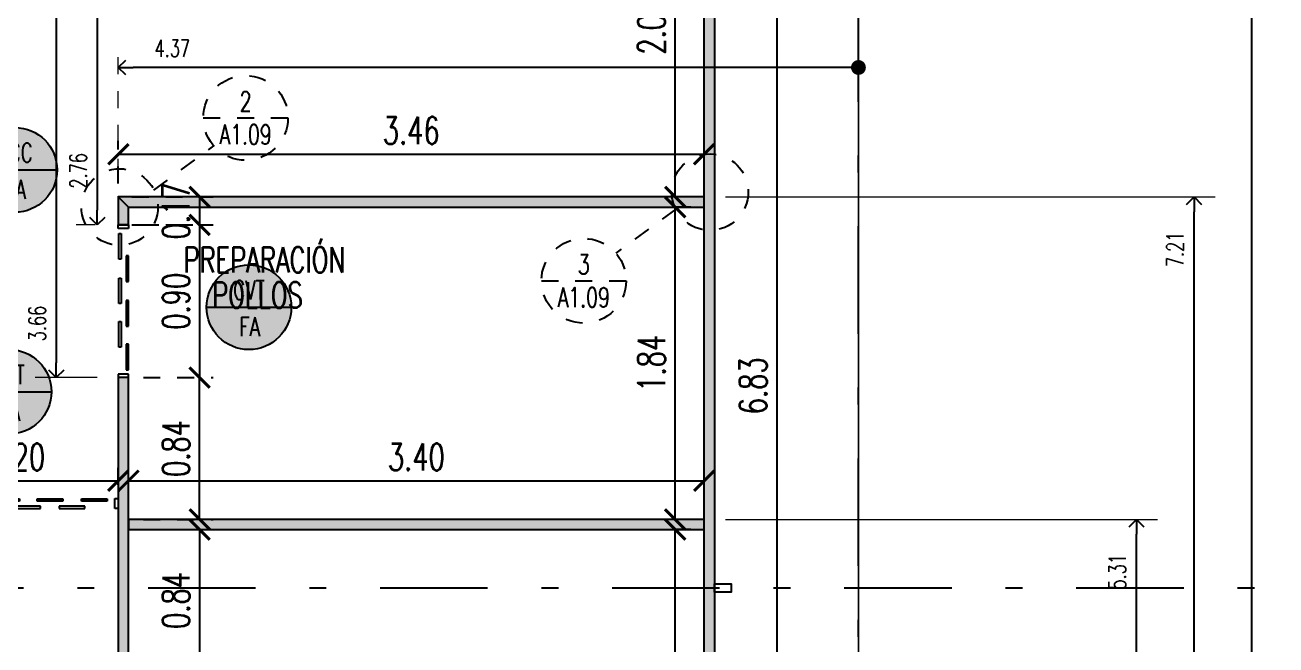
# Model space of a CAD drawing. Header units: millimetres. Extents: x -579 to 213, y -67 to 509.
# Drawn here: x -36.75 to -29.36, y 19.26 to 22.92 of the extents above; entities that cross this region are included whole.
import ezdxf
from ezdxf.enums import TextEntityAlignment as Align
from ezdxf.xclip import XClip

# ---------------------------------------------------------------- set-up
doc = ezdxf.new("R2010")
doc.units = ezdxf.units.MM
doc.header["$LTSCALE"] = 0.1
for name, pattern in [('HIDDEN', [0.375, 0.25, -0.125]), ('HIDDEN2', [0.1875, 0.125, -0.0625]), ('X REF - ANELO INST bind$0$X REF - ANELO$0$DASHDOT2', [12.7, 6.35, -3.175, 0, -3.175])]:
    doc.linetypes.add(name, pattern=pattern)
for name, color, linetype in [('00 - Carpintería Camara', 161, 'Continuous'), ('00 - EJE-DIST -X-  MUROS', 92, 'Continuous'), ('00 - EJE-DIST -Y- MUROS', 10, 'Continuous'), ('02 PCM Panel Media Tº', 132, 'Continuous'), ('A-CARPINTERIA CAMARA', 161, 'Continuous'), ('A-HATCH BLANCO', 255, 'Continuous'), ('A_SIMB_GRAL', 3, 'Continuous'), ('CARP Cámara', 161, 'Continuous'), ('X REF - ANELO INST bind$0$X REF - ANELO$0$A-CAMARA', 7, 'Continuous'), ('X REF - ANELO INST bind$0$X REF - ANELO$0$C-CÁMARA', 161, 'Continuous'), ('X REF - ANELO INST bind$0$X REF - ANELO$0$H-HATCH PANEL  6', 132, 'Continuous'), ('X REF - ANELO INST bind$0$X REF - ANELO$0$MET-COLUMNA METALICA', 7, 'Continuous'), ('X REF - ANELO INST bind$0$X REF - ANELO$0$MET-EJE CABRIADAS', 8, 'X REF - ANELO INST bind$0$X REF - ANELO$0$DASHDOT2'), ('X REF - ANELO INST bind$0$X REF - ANELO$0$R-NOMBRE LOCAL', 7, 'Continuous')]:
    doc.layers.add(name, color=color, linetype=linetype)
doc.styles.add('ROMANS', font='romans.shx', dxfattribs={"width": 0.7})
doc.styles.add('VAUX', font='romans.shx', dxfattribs={"width": 0.85})
doc.styles.add('X REF - ANELO INST bind$0$X REF - ANELO$0$VAUX', font='romans.shx', dxfattribs={"width": 0.85})
doc.dimstyles.new('COTA 1-100', dxfattribs={"dimtxt": 0.16, "dimasz": 0.12, "dimexe": 0.08, "dimexo": 0.08, "dimgap": 0.06, "dimtad": 1, "dimzin": 0, "dimdsep": 46, "dimtxsty": 'ROMANS', "dimblk": 'ARCHTICK', "dimcen": 0, "dimclrd": 256, "dimclre": 8, "dimclrt": 256, "dimadec": 0, "dimazin": 0, "dimtfac": 1, "dimtofl": 0, "dimtmove": 0, "dimatfit": 3, "dimldrblk": 'ARCHTICK', "dimfxl": 1, "dimtolj": 1, "dimtzin": 0, "dimlwd": -1, "dimlwe": -1, "dimarcsym": 0})
doc.dimstyles.new('Cotas Replanteo', dxfattribs={"dimscale": 2.5, "dimtxt": 0.04, "dimasz": 0.035, "dimexe": 0.05, "dimexo": 0.05, "dimgap": 0.025, "dimtad": 1, "dimjust": 2, "dimzin": 0, "dimdsep": 46, "dimtxsty": 'ROMANS', "dimblk1": 'DOT', "dimblk2": 'OPEN90', "dimsah": 1, "dimcen": 0.12, "dimse1": 1, "dimclrd": 256, "dimclre": 256, "dimclrt": 256, "dimadec": 0, "dimazin": 0, "dimtfac": 1, "dimtix": 1, "dimtmove": 0, "dimatfit": 2, "dimldrblk": 'OPEN90', "dimfxl": 0.05, "dimtolj": 1, "dimtzin": 0, "dimlwe": 9, "dimarcsym": 1})

# ---------------------------------------------------------------- blocks, each defined once
blk = doc.blocks.new('X REF - ANELO INST bind$0$X REF - ANELO$0$cortina 090')
at = {"layer": 'X REF - ANELO INST bind$0$X REF - ANELO$0$C-CÁMARA'}
for p, q in [((-0.8811, 0.0599, 0.0102), (-0.9011, 0.0599, 0.0102)), ((-0.9011, -0.0001, 0.0102), (-0.9011, 0.0599, 0.0102)), ((-0.8811, -0.0001, 0.0102), (-0.8811, 0.0599, 0.0102)), ((-0.6994, 0.0563), (-0.8508, 0.0563)), ((-0.8508, 0.0563), (-0.8508, 0.0427)), ((-0.8508, 0.0427), (-0.6994, 0.0427)), ((-0.7183, 0), (-0.7183, 0.0136)), ((-0.7183, 0.0136), (-0.5669, 0.0136)), ((-0.6994, 0.0427), (-0.6994, 0.0563)), ((-0.4366, 0.0563), (-0.588, 0.0563)), ((-0.588, 0.0563), (-0.588, 0.0427)), ((-0.588, 0.0427), (-0.4366, 0.0427)), ((-0.5669, 0.0136), (-0.5669, 0)), ((-0.4555, 0.0136), (-0.3041, 0.0136)), ((-0.4555, 0), (-0.4555, 0.0136)), ((-0.4366, 0.0427), (-0.4366, 0.0563)), ((-0.1806, 0.0563), (-0.332, 0.0563)), ((-0.332, 0.0563), (-0.332, 0.0427)), ((-0.332, 0.0427), (-0.1806, 0.0427)), ((-0.3041, 0.0136), (-0.3041, 0)), ((-0.1978, 0), (-0.1978, 0.0136)), ((-0.1978, 0.0136), (-0.0464, 0.0136)), ((-0.1806, 0.0427), (-0.1806, 0.0563)), ((-0.0464, 0.0136), (-0.0464, 0)), ((-0.02, 0), (-0.02, 0.06)), ((-0.02, 0.06), (0, 0.06)), ((0, 0), (-0.02, 0)), ((-0.9011, -0.0001, 0.0102), (-0.8811, -0.0001, 0.0102)), ((-0.5669, 0), (-0.7183, 0)), ((-0.3041, 0), (-0.4555, 0)), ((-0.0464, 0), (-0.1978, 0))]:
    blk.add_line(p, q, dxfattribs=at)
blk = doc.blocks.new('X REF - ANELO INST bind$0$X REF - ANELO$0$CORTINA 120')
at = {"layer": 'X REF - ANELO INST bind$0$X REF - ANELO$0$C-CÁMARA'}
for p, q in [((-1.1879, 0), (-1.2079, 0)), ((-1.1879, -0.06), (-1.1879, 0)), ((-0.0279, -0.06), (-0.0279, 0)), ((-0.0279, 0), (-0.0079, 0)), ((-1.2079, -0.06), (-1.1879, -0.06)), ((-0.9913, -0.0037, -0.0421), (-1.1427, -0.0037, -0.0421)), ((-1.1427, -0.0037, -0.0421), (-1.1427, -0.0173, -0.0421)), ((-1.1427, -0.0173, -0.0421), (-0.9913, -0.0173, -0.0421)), ((-1.0102, -0.06), (-1.0102, -0.0464)), ((-1.0102, -0.0464), (-0.8588, -0.0464)), ((-0.8588, -0.06), (-1.0102, -0.06)), ((-0.9913, -0.0173, -0.0421), (-0.9913, -0.0037, -0.0421)), ((-0.7286, -0.0037, -0.0421), (-0.88, -0.0037, -0.0421)), ((-0.88, -0.0037, -0.0421), (-0.88, -0.0173, -0.0421)), ((-0.88, -0.0173, -0.0421), (-0.7286, -0.0173, -0.0421)), ((-0.8588, -0.0464), (-0.8588, -0.06)), ((-0.7475, -0.0464), (-0.5961, -0.0464)), ((-0.7475, -0.06), (-0.7475, -0.0464)), ((-0.5961, -0.06), (-0.7475, -0.06)), ((-0.7286, -0.0173, -0.0421), (-0.7286, -0.0037, -0.0421)), ((-0.4725, -0.0037, -0.0421), (-0.6239, -0.0037, -0.0421)), ((-0.6239, -0.0037, -0.0421), (-0.6239, -0.0173, -0.0421)), ((-0.6239, -0.0173, -0.0421), (-0.4725, -0.0173, -0.0421)), ((-0.5961, -0.0464), (-0.5961, -0.06)), ((-0.4897, -0.06), (-0.4897, -0.0464)), ((-0.4897, -0.0464), (-0.3384, -0.0464)), ((-0.3384, -0.06), (-0.4897, -0.06)), ((-0.4725, -0.0173, -0.0421), (-0.4725, -0.0037, -0.0421)), ((-0.3556, -0.0173, -0.0421), (-0.3556, -0.0037, -0.0421)), ((-0.3556, -0.0037, -0.0421), (-0.2042, -0.0037, -0.0421)), ((-0.2042, -0.0173, -0.0421), (-0.3556, -0.0173, -0.0421)), ((-0.3384, -0.0464), (-0.3384, -0.06)), ((-0.07, -0.0464), (-0.2214, -0.0464)), ((-0.2214, -0.0464), (-0.2214, -0.06)), ((-0.2214, -0.06), (-0.07, -0.06)), ((-0.2042, -0.0037, -0.0421), (-0.2042, -0.0173, -0.0421)), ((-0.07, -0.06), (-0.07, -0.0464)), ((-0.0079, -0.06), (-0.0279, -0.06))]:
    blk.add_line(p, q, dxfattribs=at)
blk = doc.blocks.new('X REF - ANELO INST bind$0$X REF - ANELO$0$N Local')
at = {"layer": 'X REF - ANELO INST bind$0$X REF - ANELO$0$R-NOMBRE LOCAL', "lineweight": 0, "style": 'X REF - ANELO INST bind$0$X REF - ANELO$0$VAUX', "width": 0.85}
for p in [(6337.5718, -934.4549), (6337.5718, -934.7149)]:
    blk.add_attdef('NOMBRE', text='', height=0.1823, dxfattribs=at).set_placement(p, align=Align.CENTER)
blk = doc.blocks.new('X REF - ANELO INST bind$0$X REF - ANELO')
at = {"layer": 'X REF - ANELO INST bind$0$X REF - ANELO$0$H-HATCH PANEL  6'}
for points in [[(-32.7369, 24.2071), (-32.6769, 24.2071), (-32.6769, 17.4297), (-32.7369, 17.4297)], [(-36.1364, 21.848), (-36.1964, 21.9081), (-36.1964, 21.7429), (-36.1364, 21.7429)], [(-36.1964, 21.908), (-36.1364, 21.8481), (-32.7369, 21.8481), (-32.7369, 21.9081)], [(-36.1366, 20.8418), (-36.1966, 20.8418), (-36.1966, 19.1082), (-36.1366, 19.1082)], [(-36.1284, 20.005), (-36.1366, 20.005), (-36.1366, 19.945), (-36.1284, 19.945), (-32.7369, 19.945), (-32.7369, 20.005)]]:
    blk.add_hatch(color=256, dxfattribs=at).paths.add_polyline_path(points)
at = {"layer": 'X REF - ANELO INST bind$0$X REF - ANELO$0$A-CAMARA'}
for points in [[(-32.7369, 24.2071), (-32.7369, 24.2071), (-32.7369, 24.2071), (-32.6769, 24.2071), (-32.6769, 24.2071), (-32.6769, 24.2071), (-32.6769, 17.4297), (-32.6769, 17.4297), (-32.7369, 17.4297), (-32.7369, 17.4297), (-32.7369, 24.2071)], [(-36.1364, 21.848), (-36.1364, 21.848), (-36.1364, 21.848), (-36.1364, 21.848), (-36.1964, 21.9081), (-36.1964, 21.9081), (-36.1964, 21.7429), (-36.1964, 21.7429), (-36.1364, 21.7429), (-36.1364, 21.7429), (-36.1364, 21.848)], [(-36.1964, 21.908), (-36.1964, 21.908), (-36.1964, 21.908), (-36.1364, 21.8481), (-36.1364, 21.8481), (-36.1364, 21.8481), (-32.7369, 21.8481), (-32.7369, 21.8481), (-32.7369, 21.9081), (-32.7369, 21.9081), (-36.1964, 21.908)], [(-36.1366, 20.8418), (-36.1366, 20.8418), (-36.1366, 20.8418), (-36.1966, 20.8418), (-36.1966, 20.8418), (-36.1966, 20.8418), (-36.1966, 19.1082), (-36.1966, 19.1082), (-36.1366, 19.1082), (-36.1366, 19.1082), (-36.1366, 20.8418)], [(-36.1284, 20.005), (-36.1284, 20.005), (-36.1366, 20.005), (-36.1366, 19.945), (-36.1284, 19.945), (-36.1284, 19.945), (-32.7369, 19.945), (-32.7369, 19.945), (-32.7369, 20.005), (-32.7369, 20.005), (-36.1284, 20.005)]]:
    blk.add_lwpolyline(points, dxfattribs=at)
at = {"layer": 'X REF - ANELO INST bind$0$X REF - ANELO$0$MET-COLUMNA METALICA', "elevation": 0}
blk.add_lwpolyline([(-32.6769, 19.5749), (-32.6769, 19.6249), (-32.5769, 19.6249), (-32.5769, 19.5749)], close=True, dxfattribs=at)
at = {"layer": 'X REF - ANELO INST bind$0$X REF - ANELO$0$MET-EJE CABRIADAS'}
for p, q in [((-31.8263, -0.8196, -0.0011), (-31.8263, 42.1212, -0.0011)), ((1.6043, 19.5999), (-54.2799, 19.5999))]:
    blk.add_line(p, q, dxfattribs=at)
at = {"xscale": -1, "rotation": 90}
blk.add_blockref('X REF - ANELO INST bind$0$X REF - ANELO$0$cortina 090', (-36.1366, 20.8418), dxfattribs=at)
ref = blk.add_blockref('X REF - ANELO INST bind$0$X REF - ANELO$0$N Local', (5034.6826, 769.0262), dxfattribs=dict(xscale=-0.7999999999999545, yscale=0.8000000000000114, zscale=0.8))
ref.add_attrib('NOMBRE', 'PREPARACIÓN ', dxfattribs={"layer": 'X REF - ANELO INST bind$0$X REF - ANELO$0$R-NOMBRE LOCAL', "lineweight": 0, "height": 0.15, "style": 'X REF - ANELO INST bind$0$X REF - ANELO$0$VAUX', "width": 0.7}).set_placement((-35.2979, 21.4623), align=Align.CENTER)
ref.add_attrib('NOMBRE', 'POLLOS', dxfattribs={"layer": 'X REF - ANELO INST bind$0$X REF - ANELO$0$R-NOMBRE LOCAL', "lineweight": 0, "height": 0.15, "style": 'X REF - ANELO INST bind$0$X REF - ANELO$0$VAUX', "width": 0.7}).set_placement((-35.3749, 21.2543), align=Align.CENTER)
at = {"xscale": -1}
blk.add_blockref('X REF - ANELO INST bind$0$X REF - ANELO$0$CORTINA 120', (-37.4041, 20.1293), dxfattribs=at)
blk = doc.blocks.new('X REF - ANELO INST bind')
ref = blk.add_blockref('X REF - ANELO INST bind$0$X REF - ANELO', (0, 0))
XClip(ref).set_block_clipping_path([(-76.9680737415, -24.7711317477), (92.9860355418, 61.1669630168)])
blk = doc.blocks.new('_ArchTick')
at = {"color": 0, "linetype": 'ByBlock', "const_width": 0.15}
blk.add_lwpolyline([(-0.5, -0.5), (0.5, 0.5)], dxfattribs=at)
blk = doc.blocks.new('*D41')
at = {"layer": '02 PCM Panel Media Tº', "color": 8, "linetype": 'HIDDEN', "transparency": 16777216}
for p, q in [((-32.5962, 24.2071), (-32.2276, 24.2071)), ((-32.3605, 17.3797), (-32.2276, 17.3797))]:
    blk.add_line(p, q, dxfattribs=at)
at = {"layer": '02 PCM Panel Media Tº', "transparency": 16777216}
blk.add_line((-32.3076, 24.2071), (-32.3076, 17.3797), dxfattribs=at)
at = {"layer": 'Defpoints', "color": 0, "transparency": 16777216}
for p in [(-32.6762, 24.2071), (-32.4405, 17.3797), (-32.3076, 17.3797)]:
    blk.add_point(p, dxfattribs=at)
at = {"layer": '02 PCM Panel Media Tº', "transparency": 16777216, "xscale": 0.12, "yscale": 0.12, "zscale": 0.12}
for p, rotation in [((-32.3076, 24.2071), 90), ((-32.3076, 17.3797), 270)]:
    blk.add_blockref('_ArchTick', p, dxfattribs=dict(at, rotation=rotation))
at = {"layer": '02 PCM Panel Media Tº', "transparency": 16777216, "insert": (-32.4476, 20.7934), "char_height": 0.16, "attachment_point": 5, "rotation": 90, "style": 'ROMANS'}
blk.add_mtext('\\A1;6.83', dxfattribs=at)
blk = doc.blocks.new('*D96')
at = {"layer": '02 PCM Panel Media Tº', "color": 8, "linetype": 'HIDDEN', "transparency": 16777216}
for p, q in [((-32.8169, 19.945), (-32.9881, 19.945)), ((-32.8169, 18.102), (-32.9881, 18.102))]:
    blk.add_line(p, q, dxfattribs=at)
at = {"layer": '02 PCM Panel Media Tº', "transparency": 16777216}
blk.add_line((-32.9081, 18.102), (-32.9081, 19.945), dxfattribs=at)
at = {"layer": 'Defpoints', "color": 0, "transparency": 16777216}
for p in [(-32.9081, 19.945), (-32.7369, 19.945), (-32.7369, 18.102)]:
    blk.add_point(p, dxfattribs=at)
at = {"layer": '02 PCM Panel Media Tº', "transparency": 16777216, "xscale": 0.12, "yscale": 0.12, "zscale": 0.12}
for p, rotation in [((-32.9081, 19.945), 90), ((-32.9081, 18.102), 270)]:
    blk.add_blockref('_ArchTick', p, dxfattribs=dict(at, rotation=rotation))
at = {"layer": '02 PCM Panel Media Tº', "transparency": 16777216, "insert": (-33.0481, 19.0235), "char_height": 0.16, "attachment_point": 5, "rotation": 90, "style": 'ROMANS'}
blk.add_mtext('\\A1;1.84', dxfattribs=at)
blk = doc.blocks.new('*D97')
at = {"layer": '02 PCM Panel Media Tº', "color": 8, "linetype": 'HIDDEN', "transparency": 16777216}
for p, q in [((-32.8169, 21.8481), (-32.9881, 21.8481)), ((-32.8169, 20.005), (-32.9881, 20.005))]:
    blk.add_line(p, q, dxfattribs=at)
at = {"layer": '02 PCM Panel Media Tº', "transparency": 16777216}
blk.add_line((-32.9081, 20.005), (-32.9081, 21.8481), dxfattribs=at)
at = {"layer": 'Defpoints', "color": 0, "transparency": 16777216}
for p in [(-32.9081, 21.8481), (-32.7369, 21.8481), (-32.7369, 20.005)]:
    blk.add_point(p, dxfattribs=at)
at = {"layer": '02 PCM Panel Media Tº', "transparency": 16777216, "xscale": 0.12, "yscale": 0.12, "zscale": 0.12}
for p, rotation in [((-32.9081, 21.8481), 90), ((-32.9081, 20.005), 270)]:
    blk.add_blockref('_ArchTick', p, dxfattribs=dict(at, rotation=rotation))
at = {"layer": '02 PCM Panel Media Tº', "transparency": 16777216, "insert": (-33.0481, 20.9265), "char_height": 0.16, "attachment_point": 5, "rotation": 90, "style": 'ROMANS'}
blk.add_mtext('\\A1;1.84', dxfattribs=at)
blk = doc.blocks.new('*D98')
at = {"layer": '02 PCM Panel Media Tº', "color": 8, "linetype": 'HIDDEN', "transparency": 16777216}
for p, q in [((-32.8178, 23.9239), (-32.9881, 23.9239)), ((-32.8169, 21.9081), (-32.9881, 21.9081))]:
    blk.add_line(p, q, dxfattribs=at)
at = {"layer": '02 PCM Panel Media Tº', "transparency": 16777216}
blk.add_line((-32.9081, 21.9081), (-32.9081, 23.9239), dxfattribs=at)
at = {"layer": 'Defpoints', "color": 0, "transparency": 16777216}
for p in [(-32.9081, 23.9239), (-32.7378, 23.9239), (-32.7369, 21.9081)]:
    blk.add_point(p, dxfattribs=at)
at = {"layer": '02 PCM Panel Media Tº', "transparency": 16777216, "xscale": 0.12, "yscale": 0.12, "zscale": 0.12}
for p, rotation in [((-32.9081, 23.9239), 90), ((-32.9081, 21.9081), 270)]:
    blk.add_blockref('_ArchTick', p, dxfattribs=dict(at, rotation=rotation))
at = {"layer": '02 PCM Panel Media Tº', "transparency": 16777216, "insert": (-33.0481, 22.916), "char_height": 0.16, "attachment_point": 5, "rotation": 90, "style": 'ROMANS'}
blk.add_mtext('\\A1;2.02', dxfattribs=at)
blk = doc.blocks.new('*D99')
at = {"layer": '02 PCM Panel Media Tº', "color": 8, "linetype": 'HIDDEN', "transparency": 16777216}
for p, q in [((-36.1964, 21.988), (-36.1964, 22.2403)), ((-32.7369, 21.9881), (-32.7369, 22.2403))]:
    blk.add_line(p, q, dxfattribs=at)
at = {"layer": '02 PCM Panel Media Tº', "transparency": 16777216}
blk.add_line((-36.1964, 22.1603), (-32.7369, 22.1603), dxfattribs=at)
at = {"layer": 'Defpoints', "color": 0, "transparency": 16777216}
for p in [(-32.7369, 22.1603), (-36.1964, 21.908), (-32.7369, 21.9081)]:
    blk.add_point(p, dxfattribs=at)
at = {"layer": '02 PCM Panel Media Tº', "transparency": 16777216, "xscale": 0.12, "yscale": 0.12, "zscale": 0.12, "rotation": 180}
blk.add_blockref('_ArchTick', (-36.1964, 22.1603), dxfattribs=at)
at = {"layer": '02 PCM Panel Media Tº', "transparency": 16777216, "xscale": 0.12, "yscale": 0.12, "zscale": 0.12}
blk.add_blockref('_ArchTick', (-32.7369, 22.1603), dxfattribs=at)
at = {"layer": '02 PCM Panel Media Tº', "transparency": 16777216, "insert": (-34.4667, 22.3003), "char_height": 0.16, "attachment_point": 5, "style": 'ROMANS'}
blk.add_mtext('\\A1;3.46', dxfattribs=at)
blk = doc.blocks.new('*D100')
at = {"layer": '02 PCM Panel Media Tº', "color": 8, "linetype": 'HIDDEN', "transparency": 16777216}
for p, q in [((-36.1164, 21.9081), (-35.6361, 21.9081)), ((-36.1164, 21.7429), (-35.6361, 21.7429))]:
    blk.add_line(p, q, dxfattribs=at)
at = {"layer": '02 PCM Panel Media Tº', "transparency": 16777216}
blk.add_line((-35.7161, 21.9081), (-35.7161, 21.7429), dxfattribs=at)
at = {"layer": 'Defpoints', "color": 0, "transparency": 16777216}
for p in [(-36.1964, 21.9081), (-36.1964, 21.7429), (-35.7161, 21.7429)]:
    blk.add_point(p, dxfattribs=at)
at = {"layer": '02 PCM Panel Media Tº', "transparency": 16777216, "xscale": 0.12, "yscale": 0.12, "zscale": 0.12}
for p, rotation in [((-35.7161, 21.9081), 90), ((-35.7161, 21.7429), 270)]:
    blk.add_blockref('_ArchTick', p, dxfattribs=dict(at, rotation=rotation))
at = {"layer": '02 PCM Panel Media Tº', "transparency": 16777216, "insert": (-35.8561, 21.8255), "char_height": 0.16, "attachment_point": 5, "rotation": 90, "style": 'ROMANS'}
blk.add_mtext('\\A1;0.17', dxfattribs=at)
blk = doc.blocks.new('*D101')
at = {"layer": '02 PCM Panel Media Tº', "color": 8, "linetype": 'HIDDEN', "transparency": 16777216}
for p, q in [((-36.1365, 20.085), (-36.1365, 20.3133)), ((-32.7369, 20.085), (-32.7369, 20.3133))]:
    blk.add_line(p, q, dxfattribs=at)
at = {"layer": '02 PCM Panel Media Tº', "transparency": 16777216}
blk.add_line((-36.1365, 20.2333), (-32.7369, 20.2333), dxfattribs=at)
at = {"layer": 'Defpoints', "color": 0, "transparency": 16777216}
for p in [(-32.7369, 20.2333), (-36.1365, 20.005), (-32.7369, 20.005)]:
    blk.add_point(p, dxfattribs=at)
at = {"layer": '02 PCM Panel Media Tº', "transparency": 16777216, "xscale": 0.12, "yscale": 0.12, "zscale": 0.12, "rotation": 180}
blk.add_blockref('_ArchTick', (-36.1365, 20.2333), dxfattribs=at)
at = {"layer": '02 PCM Panel Media Tº', "transparency": 16777216, "xscale": 0.12, "yscale": 0.12, "zscale": 0.12}
blk.add_blockref('_ArchTick', (-32.7369, 20.2333), dxfattribs=at)
at = {"layer": '02 PCM Panel Media Tº', "transparency": 16777216, "insert": (-34.4367, 20.3733), "char_height": 0.16, "attachment_point": 5, "style": 'ROMANS'}
blk.add_mtext('\\A1;3.40', dxfattribs=at)
blk = doc.blocks.new('*D122')
at = {"layer": '02 PCM Panel Media Tº', "color": 8, "linetype": 'HIDDEN', "transparency": 16777216}
for p, q in [((-36.0566, 19.945), (-35.6361, 19.945)), ((-36.0564, 19.1082), (-35.6361, 19.1082))]:
    blk.add_line(p, q, dxfattribs=at)
at = {"layer": '02 PCM Panel Media Tº', "transparency": 16777216}
blk.add_line((-35.7161, 19.945), (-35.7161, 19.1082), dxfattribs=at)
at = {"layer": 'Defpoints', "color": 0, "transparency": 16777216}
for p in [(-36.1366, 19.945), (-36.1364, 19.1082), (-35.7161, 19.1082)]:
    blk.add_point(p, dxfattribs=at)
at = {"layer": '02 PCM Panel Media Tº', "transparency": 16777216, "xscale": 0.12, "yscale": 0.12, "zscale": 0.12}
for p, rotation in [((-35.7161, 19.945), 90), ((-35.7161, 19.1082), 270)]:
    blk.add_blockref('_ArchTick', p, dxfattribs=dict(at, rotation=rotation))
at = {"layer": '02 PCM Panel Media Tº', "transparency": 16777216, "insert": (-35.8561, 19.5266), "char_height": 0.16, "attachment_point": 5, "rotation": 90, "style": 'ROMANS'}
blk.add_mtext('\\A1;0.84', dxfattribs=at)
blk = doc.blocks.new('*D123')
at = {"layer": '02 PCM Panel Media Tº', "color": 8, "linetype": 'HIDDEN', "transparency": 16777216}
for p, q in [((-36.0484, 20.8418), (-35.6361, 20.8418)), ((-36.0484, 20.005), (-35.6361, 20.005))]:
    blk.add_line(p, q, dxfattribs=at)
at = {"layer": '02 PCM Panel Media Tº', "transparency": 16777216}
blk.add_line((-35.7161, 20.005), (-35.7161, 20.8418), dxfattribs=at)
at = {"layer": 'Defpoints', "color": 0, "transparency": 16777216}
for p in [(-36.1284, 20.8418), (-35.7161, 20.8418), (-36.1284, 20.005)]:
    blk.add_point(p, dxfattribs=at)
at = {"layer": '02 PCM Panel Media Tº', "transparency": 16777216, "xscale": 0.12, "yscale": 0.12, "zscale": 0.12}
for p, rotation in [((-35.7161, 20.8418), 90), ((-35.7161, 20.005), 270)]:
    blk.add_blockref('_ArchTick', p, dxfattribs=dict(at, rotation=rotation))
at = {"layer": '02 PCM Panel Media Tº', "transparency": 16777216, "insert": (-35.8561, 20.4234), "char_height": 0.16, "attachment_point": 5, "rotation": 90, "style": 'ROMANS'}
blk.add_mtext('\\A1;0.84', dxfattribs=at)
blk = doc.blocks.new('*D124')
at = {"layer": '00 - Carpintería Camara', "color": 8, "linetype": 'HIDDEN', "transparency": 16777216}
blk.add_line((-36.0564, 21.7429), (-35.6361, 21.7429), dxfattribs=at)
at = {"layer": '00 - Carpintería Camara', "transparency": 16777216}
blk.add_line((-35.7161, 21.7429), (-35.7161, 20.8418), dxfattribs=at)
at = {"layer": 'Defpoints', "color": 0, "transparency": 16777216}
for p in [(-36.1364, 21.7429), (-35.7161, 20.8418), (-35.7161, 20.8418)]:
    blk.add_point(p, dxfattribs=at)
at = {"layer": '00 - Carpintería Camara', "transparency": 16777216, "xscale": 0.12, "yscale": 0.12, "zscale": 0.12}
for p, rotation in [((-35.7161, 21.7429), 90), ((-35.7161, 20.8418), 270)]:
    blk.add_blockref('_ArchTick', p, dxfattribs=dict(at, rotation=rotation))
at = {"layer": '00 - Carpintería Camara', "transparency": 16777216, "insert": (-35.8561, 21.2923), "char_height": 0.16, "attachment_point": 5, "rotation": 90, "style": 'ROMANS'}
blk.add_mtext('\\A1;0.90', dxfattribs=at)
blk = doc.blocks.new('*D125')
at = {"layer": '00 - Carpintería Camara', "color": 8, "linetype": 'HIDDEN', "transparency": 16777216}
for p, q in [((-37.3963, 20.2093), (-37.3963, 20.3133)), ((-36.1963, 20.2093), (-36.1963, 20.3133))]:
    blk.add_line(p, q, dxfattribs=at)
at = {"layer": '00 - Carpintería Camara', "transparency": 16777216}
blk.add_line((-37.3963, 20.2333), (-36.1963, 20.2333), dxfattribs=at)
at = {"layer": 'Defpoints', "color": 0, "transparency": 16777216}
for p in [(-36.1963, 20.2333), (-37.3963, 20.1293), (-36.1963, 20.1293)]:
    blk.add_point(p, dxfattribs=at)
at = {"layer": '00 - Carpintería Camara', "transparency": 16777216, "xscale": 0.12, "yscale": 0.12, "zscale": 0.12, "rotation": 180}
blk.add_blockref('_ArchTick', (-37.3963, 20.2333), dxfattribs=at)
at = {"layer": '00 - Carpintería Camara', "transparency": 16777216, "xscale": 0.12, "yscale": 0.12, "zscale": 0.12}
blk.add_blockref('_ArchTick', (-36.1963, 20.2333), dxfattribs=at)
at = {"layer": '00 - Carpintería Camara', "transparency": 16777216, "insert": (-36.7963, 20.3733), "char_height": 0.16, "attachment_point": 5, "style": 'ROMANS'}
blk.add_mtext('\\A1;1.20', dxfattribs=at)
blk = doc.blocks.new('_Dot')
at = {"color": 0, "linetype": 'ByBlock', "lineweight": -2}
blk.add_line((-0.5, 0), (-1, 0), dxfattribs=at)
at = {"color": 0, "linetype": 'ByBlock', "const_width": 0.5}
blk.add_lwpolyline([(-0.25, 0, 1), (0.25, 0, 1)], format="xyb", close=True, dxfattribs=at)
blk = doc.blocks.new('_Open90')
at = {"color": 0, "linetype": 'ByBlock', "lineweight": -2}
for p, q in [((0, 0), (-1, 0)), ((-0.5, 0.5), (0, 0)), ((0, 0), (-0.5, -0.5))]:
    blk.add_line(p, q, dxfattribs=at)
blk = doc.blocks.new('*D142')
at = {"layer": '00 - EJE-DIST -X-  MUROS', "lineweight": 9, "transparency": 16777216}
blk.add_line((-32.6119, 20.005), (-30.0597, 20.005), dxfattribs=at)
at = {"layer": '00 - EJE-DIST -X-  MUROS', "lineweight": -2, "transparency": 16777216}
blk.add_line((-30.1847, 14.7874), (-30.1847, 19.9175), dxfattribs=at)
at = {"layer": 'Defpoints', "color": 0, "transparency": 16777216}
for p in [(-32.7369, 20.005), (-30.1847, 20.005), (-30.1847, 14.6999)]:
    blk.add_point(p, dxfattribs=at)
at = {"layer": '00 - EJE-DIST -X-  MUROS', "lineweight": -2, "transparency": 16777216, "xscale": 0.08750000000000001, "yscale": 0.08750000000000001, "zscale": 0.08750000000000001}
for name, p, rotation in [('_Open90', (-30.1847, 20.005), 90), ('_Dot', (-30.1847, 14.6999), 270)]:
    blk.add_blockref(name, p, dxfattribs=dict(at, rotation=rotation))
at = {"layer": '00 - EJE-DIST -X-  MUROS', "transparency": 16777216, "insert": (-30.2972, 19.6959), "char_height": 0.1, "attachment_point": 5, "rotation": 90, "style": 'ROMANS'}
blk.add_mtext('\\A1;5.31', dxfattribs=at)
blk = doc.blocks.new('*D143')
at = {"layer": '00 - EJE-DIST -X-  MUROS', "lineweight": 9, "transparency": 16777216}
blk.add_line((-32.6119, 21.9081), (-29.7196, 21.9081), dxfattribs=at)
at = {"layer": '00 - EJE-DIST -X-  MUROS', "lineweight": -2, "transparency": 16777216}
blk.add_line((-29.8446, 14.7874), (-29.8446, 21.8206), dxfattribs=at)
at = {"layer": 'Defpoints', "color": 0, "transparency": 16777216}
for p in [(-32.7369, 21.9081), (-29.8446, 21.9081), (-29.8446, 14.6999)]:
    blk.add_point(p, dxfattribs=at)
at = {"layer": '00 - EJE-DIST -X-  MUROS', "lineweight": -2, "transparency": 16777216, "xscale": 0.08750000000000001, "yscale": 0.08750000000000001, "zscale": 0.08750000000000001}
for name, p, rotation in [('_Open90', (-29.8446, 21.9081), 90), ('_Dot', (-29.8446, 14.6999), 270)]:
    blk.add_blockref(name, p, dxfattribs=dict(at, rotation=rotation))
at = {"layer": '00 - EJE-DIST -X-  MUROS', "transparency": 16777216, "insert": (-29.9571, 21.5989), "char_height": 0.1, "attachment_point": 5, "rotation": 90, "style": 'ROMANS'}
blk.add_mtext('\\A1;7.21', dxfattribs=at)
blk = doc.blocks.new('*D144')
at = {"layer": '00 - EJE-DIST -X-  MUROS', "lineweight": 9, "transparency": 16777216}
blk.add_line((-32.6128, 23.9239), (-29.3794, 23.9239), dxfattribs=at)
at = {"layer": '00 - EJE-DIST -X-  MUROS', "lineweight": -2, "transparency": 16777216}
blk.add_line((-29.5044, 14.7874), (-29.5044, 23.8364), dxfattribs=at)
at = {"layer": 'Defpoints', "color": 0, "transparency": 16777216}
for p in [(-32.7378, 23.9239), (-29.5044, 23.9239), (-29.5044, 14.6999)]:
    blk.add_point(p, dxfattribs=at)
at = {"layer": '00 - EJE-DIST -X-  MUROS', "lineweight": -2, "transparency": 16777216, "xscale": 0.08750000000000001, "yscale": 0.08750000000000001, "zscale": 0.08750000000000001}
for name, p, rotation in [('_Open90', (-29.5044, 23.9239), 90), ('_Dot', (-29.5044, 14.6999), 270)]:
    blk.add_blockref(name, p, dxfattribs=dict(at, rotation=rotation))
at = {"layer": '00 - EJE-DIST -X-  MUROS', "transparency": 16777216, "insert": (-29.6169, 23.6047), "char_height": 0.1, "attachment_point": 5, "rotation": 90, "style": 'ROMANS'}
blk.add_mtext('\\A1;9.22', dxfattribs=at)
blk = doc.blocks.new('*D145')
at = {"layer": '00 - EJE-DIST -X-  MUROS', "lineweight": 9, "transparency": 16777216}
blk.add_line((-32.5512, 24.2071), (-29.0393, 24.2071), dxfattribs=at)
at = {"layer": '00 - EJE-DIST -X-  MUROS', "lineweight": -2, "transparency": 16777216}
blk.add_line((-29.1643, 14.7874), (-29.1643, 24.1196), dxfattribs=at)
at = {"layer": 'Defpoints', "color": 0, "transparency": 16777216}
for p in [(-32.6762, 24.2071), (-29.1643, 24.2071), (-29.1643, 14.6999)]:
    blk.add_point(p, dxfattribs=at)
at = {"layer": '00 - EJE-DIST -X-  MUROS', "lineweight": -2, "transparency": 16777216, "xscale": 0.08750000000000001, "yscale": 0.08750000000000001, "zscale": 0.08750000000000001}
for name, p, rotation in [('_Open90', (-29.1643, 24.2071), 90), ('_Dot', (-29.1643, 14.6999), 270)]:
    blk.add_blockref(name, p, dxfattribs=dict(at, rotation=rotation))
at = {"layer": '00 - EJE-DIST -X-  MUROS', "transparency": 16777216, "insert": (-29.2768, 23.898), "char_height": 0.1, "attachment_point": 5, "rotation": 90, "style": 'ROMANS'}
blk.add_mtext('\\A1;9.51', dxfattribs=at)
blk = doc.blocks.new('*D191')
at = {"layer": '00 - EJE-DIST -X-  MUROS', "lineweight": -2, "transparency": 16777216}
blk.add_line((-36.3205, 24.4124), (-36.3205, 21.8304), dxfattribs=at)
at = {"layer": '00 - EJE-DIST -X-  MUROS', "lineweight": 9, "transparency": 16777216}
blk.add_line((-36.3337, 21.7429), (-36.4455, 21.7429), dxfattribs=at)
at = {"layer": 'Defpoints', "color": 0, "transparency": 16777216}
for p in [(-36.2669, 24.4999), (-36.3205, 21.7429), (-36.2087, 21.7429)]:
    blk.add_point(p, dxfattribs=at)
at = {"layer": '00 - EJE-DIST -X-  MUROS', "lineweight": -2, "transparency": 16777216, "xscale": 0.08750000000000001, "yscale": 0.08750000000000001, "zscale": 0.08750000000000001}
for name, p, rotation in [('_Dot', (-36.3205, 24.4999), 90), ('_Open90', (-36.3205, 21.7429), 270)]:
    blk.add_blockref(name, p, dxfattribs=dict(at, rotation=rotation))
at = {"layer": '00 - EJE-DIST -X-  MUROS', "transparency": 16777216, "insert": (-36.433, 22.0621), "char_height": 0.1, "attachment_point": 5, "rotation": 90, "style": 'ROMANS'}
blk.add_mtext('\\A1;2.76', dxfattribs=at)
blk = doc.blocks.new('*D193')
at = {"layer": '00 - EJE-DIST -X-  MUROS', "lineweight": -2, "transparency": 16777216}
blk.add_line((-36.5626, 24.4124), (-36.5626, 20.9293), dxfattribs=at)
at = {"layer": '00 - EJE-DIST -X-  MUROS', "lineweight": 9, "transparency": 16777216}
blk.add_line((-36.3216, 20.8418), (-36.6876, 20.8418), dxfattribs=at)
at = {"layer": 'Defpoints', "color": 0, "transparency": 16777216}
for p in [(-36.509, 24.4999), (-36.5626, 20.8418), (-36.1966, 20.8418)]:
    blk.add_point(p, dxfattribs=at)
at = {"layer": '00 - EJE-DIST -X-  MUROS', "lineweight": -2, "transparency": 16777216, "xscale": 0.08750000000000001, "yscale": 0.08750000000000001, "zscale": 0.08750000000000001}
for name, p, rotation in [('_Dot', (-36.5626, 24.4999), 90), ('_Open90', (-36.5626, 20.8418), 270)]:
    blk.add_blockref(name, p, dxfattribs=dict(at, rotation=rotation))
at = {"layer": '00 - EJE-DIST -X-  MUROS', "transparency": 16777216, "insert": (-36.6751, 21.161), "char_height": 0.1, "attachment_point": 5, "rotation": 90, "style": 'ROMANS'}
blk.add_mtext('\\A1;3.66', dxfattribs=at)
blk = doc.blocks.new('*D205')
at = {"layer": '00 - EJE-DIST -Y- MUROS', "lineweight": 9, "transparency": 16777216}
blk.add_line((-31.496, -0.1249), (-31.496, -0.3711), dxfattribs=at)
at = {"layer": '00 - EJE-DIST -Y- MUROS', "lineweight": -2, "transparency": 16777216}
for p, q in [((-31.9138, -0.2461), (-32.0013, -0.2461)), ((-31.8263, -0.2461), (-31.496, -0.2461)), ((-31.4085, -0.2461), (-31.321, -0.2461))]:
    blk.add_line(p, q, dxfattribs=at)
at = {"layer": 'Defpoints', "color": 0, "transparency": 16777216}
for p in [(-31.8263, 37.3805, -0.0011), (-31.496, 0.0001), (-31.496, -0.2461)]:
    blk.add_point(p, dxfattribs=at)
at = {"layer": '00 - EJE-DIST -Y- MUROS', "lineweight": -2, "transparency": 16777216, "xscale": 0.08750000000000001, "yscale": 0.08750000000000001, "zscale": 0.08750000000000001}
blk.add_blockref('_Dot', (-31.8263, -0.2461), dxfattribs=at)
at = {"layer": '00 - EJE-DIST -Y- MUROS', "lineweight": -2, "transparency": 16777216, "xscale": 0.08750000000000001, "yscale": 0.08750000000000001, "zscale": 0.08750000000000001, "rotation": 180}
blk.add_blockref('_Open90', (-31.496, -0.2461), dxfattribs=at)
at = {"layer": '00 - EJE-DIST -Y- MUROS', "transparency": 16777216, "insert": (-31.6612, -0.1336), "char_height": 0.1, "attachment_point": 5, "style": 'ROMANS'}
blk.add_mtext('\\A1;0.33', dxfattribs=at)
blk = doc.blocks.new('*D218')
at = {"layer": '00 - EJE-DIST -Y- MUROS', "linetype": 'HIDDEN', "lineweight": 9, "transparency": 16777216}
blk.add_line((-36.1964, 22.033), (-36.1964, 22.7974), dxfattribs=at)
at = {"layer": '00 - EJE-DIST -Y- MUROS', "lineweight": -2, "transparency": 16777216}
blk.add_line((-31.9138, 22.6724), (-36.1089, 22.6724), dxfattribs=at)
at = {"layer": 'Defpoints', "color": 0, "transparency": 16777216}
for p in [(-36.1964, 22.6724), (-31.8263, 22.5188, -0.0011), (-36.1964, 21.908)]:
    blk.add_point(p, dxfattribs=at)
at = {"layer": '00 - EJE-DIST -Y- MUROS', "lineweight": -2, "transparency": 16777216, "xscale": 0.08750000000000001, "yscale": 0.08750000000000001, "zscale": 0.08750000000000001, "rotation": 180}
blk.add_blockref('_Open90', (-36.1964, 22.6724), dxfattribs=at)
at = {"layer": '00 - EJE-DIST -Y- MUROS', "lineweight": -2, "transparency": 16777216, "xscale": 0.08750000000000001, "yscale": 0.08750000000000001, "zscale": 0.08750000000000001}
blk.add_blockref('_Dot', (-31.8263, 22.6724), dxfattribs=at)
at = {"layer": '00 - EJE-DIST -Y- MUROS', "transparency": 16777216, "insert": (-35.8772, 22.7849), "char_height": 0.1, "attachment_point": 5, "style": 'ROMANS'}
blk.add_mtext('\\A1;4.37', dxfattribs=at)
blk = doc.blocks.new('det2')
at = {"layer": 'A_SIMB_GRAL', "linetype": 'HIDDEN2', "ltscale": 0.0005}
blk.add_line((-0.25, 0), (0.25, 0), dxfattribs=at)
blk.add_circle((0, 0), 0.25, dxfattribs=at)
at = {"layer": 'A_SIMB_GRAL', "color": 2, "linetype": 'Continuous', "insert": (0, 0), "char_height": 0.11664, "width": 1.185597, "attachment_point": 5, "style": 'ROMANS'}
blk.add_mtext('2\\PA1.09', dxfattribs=at)
blk = doc.blocks.new('det3')
at = {"layer": 'A_SIMB_GRAL', "linetype": 'HIDDEN2', "ltscale": 0.0005}
blk.add_line((-0.25, 0), (0.25, 0), dxfattribs=at)
blk.add_circle((0, 0), 0.25, dxfattribs=at)
at = {"layer": 'A_SIMB_GRAL', "color": 2, "linetype": 'Continuous', "insert": (0, 0), "char_height": 0.11664, "width": 1.185597, "attachment_point": 5, "style": 'ROMANS'}
blk.add_mtext('3\\PA1.09', dxfattribs=at)
blk = doc.blocks.new('PPC')
h = blk.add_hatch(color=255)
edge = h.paths.add_edge_path()
edge.add_arc((731.707, 1092.022), 0.4, 0, 360)
blk = doc.blocks.new('CC')
at = {"layer": 'CARP Cámara'}
blk.add_line((4035.249, -1231.513), (4036.049, -1231.513), dxfattribs=at)
blk.add_circle((4035.649, -1231.513), 0.4, dxfattribs=at)
at = {"layer": 'A-HATCH BLANCO'}
blk.add_blockref('PPC', (3303.941, -2323.535), dxfattribs=at)
at = {"layer": 'CARP Cámara', "style": 'VAUX', "width": 0.85}
for tag, p in [('XXX', (4035.649, -1231.351)), ('FA', (4035.656, -1231.697))]:
    blk.add_attdef(tag, text='', height=0.182, dxfattribs=at).set_placement(p, align=Align.MIDDLE_CENTER)
blk = doc.blocks.new('PCC')
ref = blk.add_blockref('CC', (0.191, -2.268))
ref.add_attrib('XXX', 'PCC', dxfattribs={"layer": 'A-CARPINTERIA CAMARA', "height": 0.18, "style": 'VAUX', "width": 0.7}).set_placement((4035.839, -1233.618), align=Align.MIDDLE_CENTER)
ref.add_attrib('FA', 'FA', dxfattribs={"layer": 'A-CARPINTERIA CAMARA', "height": 0.18, "style": 'VAUX', "width": 0.7}).set_placement((4035.847, -1233.964), align=Align.MIDDLE_CENTER)
blk = doc.blocks.new('CVT')
ref = blk.add_blockref('CC', (0.374, -3.744))
ref.add_attrib('XXX', 'CVT', dxfattribs={"layer": 'A-CARPINTERIA CAMARA', "height": 0.18, "style": 'VAUX', "width": 0.7}).set_placement((4036.023, -1235.095), align=Align.MIDDLE_CENTER)
ref.add_attrib('FA', 'FA', dxfattribs={"layer": 'A-CARPINTERIA CAMARA', "height": 0.18, "style": 'VAUX', "width": 0.7}).set_placement((4036.03, -1235.441), align=Align.MIDDLE_CENTER)

msp = doc.modelspace()

# ---------------------------------------------------------------- linework, layer by layer
at = {"layer": '00 - EJE-DIST -Y- MUROS', "const_width": 0.01, "elevation": -0.0011}
msp.add_lwpolyline([(-31.8263, 44.2447), (-31.8263, -2.5346)], dxfattribs=at)
at = {"layer": '02 PCM Panel Media Tº', "const_width": 0.01}
for points in [[(-32.6769, 24.2071), (-32.6769, 17.3797)], [(-36.1966, 19.1082), (-36.1966, 20.8418), (-36.1366, 20.8418), (-36.1365, 20.005), (-32.7369, 20.005), (-32.7369, 21.8481), (-36.1364, 21.8481), (-36.1364, 21.7429), (-36.1964, 21.7429), (-36.1964, 21.908), (-32.7369, 21.9081), (-32.7369, 23.9239)], [(-32.7369, 18.102), (-32.7369, 19.945), (-36.1366, 19.945), (-36.1364, 19.1082)]]:
    msp.add_lwpolyline(points, dxfattribs=at)
at = {"layer": 'A_SIMB_GRAL', "linetype": 'HIDDEN2', "ltscale": 0.0005}
for p, q in [((-35.986, 21.9487, -0.0619), (-35.6325, 22.2093, -0.0532)), ((-32.9049, 21.8367, 0.0014), (-33.2584, 21.5761, 0.01))]:
    msp.add_line(p, q, dxfattribs=at)
for centre in [(-32.7026, 21.9368, 0.0014), (-36.1883, 21.8486, -0.0619)]:
    msp.add_circle(centre, 0.2257, dxfattribs=at)

# ---------------------------------------------------------------- block references
for name, p in [('X REF - ANELO INST bind', (0, 0)), ('det2', (-35.4449, 22.3746, -0.0532)), ('det3', (-33.4479, 21.4131, 0.01))]:
    msp.add_blockref(name, p)
at = {"layer": 'CARP Cámara', "xscale": 0.6250000000003381, "yscale": 0.6250000000003381, "zscale": 0.6250000000003381}
for name, p in [('PCC', (-2559.2075, 793.181)), ('CVT', (-2557.9396, 793.2929)), ('CVT', (-2559.3559, 792.7938))]:
    msp.add_blockref(name, p, dxfattribs=at)

# ---------------------------------------------------------------- dimensions: what is measured, and where the dimension line sits
at = {"layer": '00 - Carpintería Camara'}
dim = msp.add_linear_dim(base=(-35.7161, 20.8418), p1=(-36.1364, 21.7429), p2=(-35.7161, 20.8418), angle=90, dimstyle='COTA 1-100', dxfattribs=at)
dim.commit()
dim.dimension.update_dxf_attribs({"geometry": '*D124', "text_midpoint": (-35.8561, 21.2923)})
dim = msp.add_linear_dim(base=(-36.1963, 20.2333), p1=(-37.3963, 20.1293), p2=(-36.1963, 20.1293), dimstyle='COTA 1-100', dxfattribs=at)
dim.commit()
dim.dimension.update_dxf_attribs({"geometry": '*D125', "text_midpoint": (-36.7963, 20.3733)})
at = {"layer": '00 - EJE-DIST -X-  MUROS'}
for base, p1, p2, picture, middle in [((-36.5626, 20.8418), (-36.509, 24.4999), (-36.1966, 20.8418), '*D193', (-36.6751, 21.161)), ((-36.3205, 21.7429), (-36.2669, 24.4999), (-36.2087, 21.7429), '*D191', (-36.433, 22.0621)), ((-29.1643, 24.2071), (-29.1643, 14.6999), (-32.6762, 24.2071), '*D145', (-29.2768, 23.898)), ((-29.5044, 23.9239), (-29.5044, 14.6999), (-32.7378, 23.9239), '*D144', (-29.6169, 23.6047)), ((-29.8446, 21.9081), (-29.8446, 14.6999), (-32.7369, 21.9081), '*D143', (-29.9571, 21.5989)), ((-30.1847, 20.005), (-30.1847, 14.6999), (-32.7369, 20.005), '*D142', (-30.2972, 19.6959))]:
    dim = msp.add_linear_dim(base=base, p1=p1, p2=p2, angle=90, dimstyle='Cotas Replanteo', dxfattribs=at)
    dim.commit()
    dim.dimension.update_dxf_attribs({"geometry": picture, "text_midpoint": middle})
at = {"layer": '00 - EJE-DIST -Y- MUROS'}
for base, p1, p2, picture, middle in [((-31.496, -0.2461), (-31.8263, 37.3805, -0.0011), (-31.496, 0.0001), '*D205', (-31.6612, -0.1336)), ((-36.1964, 22.6724), (-31.8263, 22.5188, -0.0011), (-36.1964, 21.908), '*D218', (-35.8772, 22.7849))]:
    dim = msp.add_linear_dim(base=base, p1=p1, p2=p2, dimstyle='Cotas Replanteo', dxfattribs=at)
    dim.commit()
    dim.dimension.update_dxf_attribs({"geometry": picture, "text_midpoint": middle})
at = {"layer": '02 PCM Panel Media Tº'}
for base, p1, p2, picture, middle in [((-32.3076, 17.3797), (-32.6762, 24.2071), (-32.4405, 17.3797), '*D41', (-32.4476, 20.7934)), ((-32.9081, 23.9239), (-32.7369, 21.9081), (-32.7378, 23.9239), '*D98', (-33.0481, 22.916)), ((-32.9081, 21.8481), (-32.7369, 20.005), (-32.7369, 21.8481), '*D97', (-33.0481, 20.9265)), ((-35.7161, 20.8418), (-36.1284, 20.005), (-36.1284, 20.8418), '*D123', (-35.8561, 20.4234)), ((-35.7161, 19.1082), (-36.1366, 19.945), (-36.1364, 19.1082), '*D122', (-35.8561, 19.5266)), ((-32.9081, 19.945), (-32.7369, 18.102), (-32.7369, 19.945), '*D96', (-33.0481, 19.0235))]:
    dim = msp.add_linear_dim(base=base, p1=p1, p2=p2, angle=90, dimstyle='COTA 1-100', dxfattribs=at)
    dim.commit()
    dim.dimension.update_dxf_attribs({"geometry": picture, "text_midpoint": middle})
for base, p1, p2, picture, middle in [((-32.7369, 22.1603), (-36.1964, 21.908), (-32.7369, 21.9081), '*D99', (-34.4667, 22.3003)), ((-32.7369, 20.2333), (-36.1365, 20.005), (-32.7369, 20.005), '*D101', (-34.4367, 20.3733))]:
    dim = msp.add_linear_dim(base=base, p1=p1, p2=p2, dimstyle='COTA 1-100', dxfattribs=at)
    dim.commit()
    dim.dimension.update_dxf_attribs({"geometry": picture, "text_midpoint": middle})
dim = msp.add_linear_dim(base=(-35.7161, 21.7429), p1=(-36.1964, 21.9081), p2=(-36.1964, 21.7429), angle=90, dimstyle='COTA 1-100', dxfattribs=at)
dim.commit()
dim.dimension.update_dxf_attribs({"geometry": '*D100', "text_midpoint": (-35.7161, 21.8255), "dimtype": 160})

doc.saveas('drawing.dxf')
